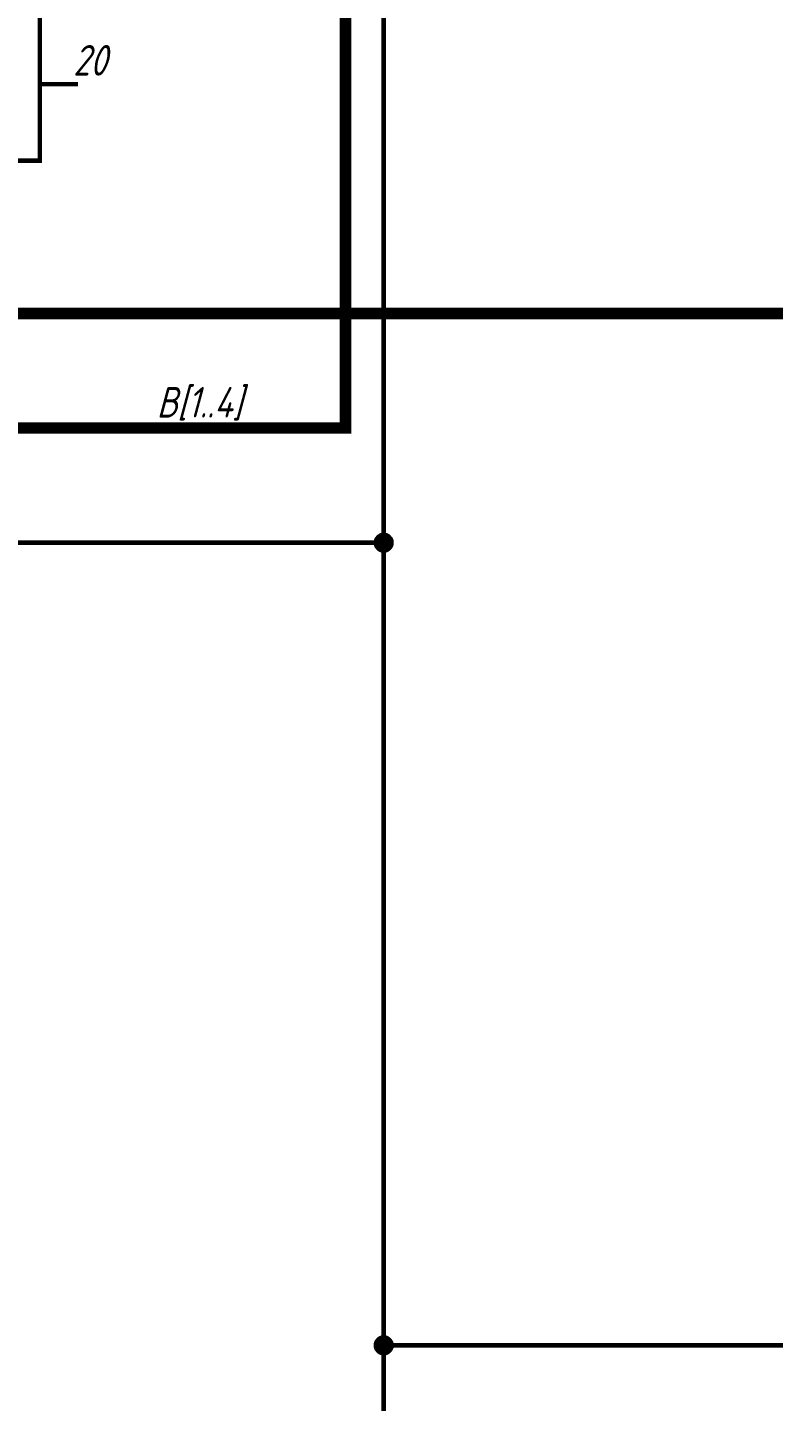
# Model space of a CAD drawing. Extents: x 196 to 1101, y 70 to 664.
# Drawn here: x 566.2 to 615, y 420 to 509.9 of the extents above; entities that cross this region are included whole.
import ezdxf

# ---------------------------------------------------------------- set-up
doc = ezdxf.new("R2010")
doc.units = 0
doc.header["$MEASUREMENT"] = 0
doc.layers.add('Sheet', color=255, linetype='CONTINUOUS')
doc.styles.add('GOST type A0', font='', dxfattribs={"oblique": 15, "height": 3.5})
doc.styles.get('GOST type A0').set_extended_font_data('GOST type A')

msp = doc.modelspace()

# ---------------------------------------------------------------- linework, layer by layer
at = {"layer": 'Sheet', "const_width": 0.3}
msp.add_lwpolyline([(527.015, 601.178), (567, 601.178), (567, 501.173), (527.015, 501.173), (527.015, 601.178)], close=True, dxfattribs=at)
at = {"layer": 'Sheet'}
for points, const_width in [([(704.454, 586.173), (696.954, 586.173), (696.954, 593.675), (636.985, 593.675), (589.5, 593.675), (589.5, 476.18), (502.03, 476.18)], 0.3), ([(587, 581.171), (587, 483.683), (517.031, 483.683), (517.031, 466.177), (517.031, 426.178)], 0.749), ([(611.985, 276.171), (611.985, 326.173), (616.985, 331.175), (616.985, 491.17), (509.53, 491.17), (509.53, 556.178)], 0.749), ([(567, 506.175), (569.5, 506.175)], 0.3), ([(588.988, 476.18), (588.988, 476.211), (588.988, 476.227), (588.988, 476.258), (589.003, 476.289), (589.003, 476.304), (589.019, 476.335), (589.019, 476.351), (589.034, 476.382), (589.034, 476.398), (589.05, 476.413), (589.065, 476.444), (589.081, 476.46), (589.096, 476.475), (589.112, 476.491), (589.127, 476.522), (589.143, 476.537), (589.158, 476.553), (589.174, 476.568), (589.189, 476.584), (589.221, 476.6), (589.236, 476.6), (589.252, 476.615), (589.283, 476.631), (589.298, 476.646), (589.329, 476.646), (589.345, 476.662), (589.376, 476.662), (589.391, 476.662), (589.422, 476.677), (589.453, 476.677), (589.469, 476.677), (589.5, 476.677)], 0.3), ([(588.988, 476.18), (588.988, 476.211), (588.988, 476.227), (588.988, 476.258), (589.003, 476.289), (589.003, 476.304), (589.019, 476.335), (589.019, 476.351), (589.034, 476.382), (589.034, 476.398), (589.05, 476.413), (589.065, 476.444), (589.081, 476.46), (589.096, 476.475), (589.112, 476.491), (589.127, 476.522), (589.143, 476.537), (589.158, 476.553), (589.174, 476.568), (589.189, 476.584), (589.221, 476.6), (589.236, 476.6), (589.252, 476.615), (589.283, 476.631), (589.298, 476.646), (589.329, 476.646), (589.345, 476.662), (589.376, 476.662), (589.391, 476.662), (589.422, 476.677), (589.453, 476.677), (589.469, 476.677), (589.5, 476.677)], 0.3), ([(588.988, 476.18), (588.988, 476.211), (588.988, 476.227), (588.988, 476.258), (589.003, 476.289), (589.003, 476.304), (589.019, 476.335), (589.019, 476.351), (589.034, 476.382), (589.034, 476.398), (589.05, 476.413), (589.065, 476.444), (589.081, 476.46), (589.096, 476.475), (589.112, 476.491), (589.127, 476.522), (589.143, 476.537), (589.158, 476.553), (589.174, 476.568), (589.189, 476.584), (589.221, 476.6), (589.236, 476.6), (589.252, 476.615), (589.283, 476.631), (589.298, 476.646), (589.329, 476.646), (589.345, 476.662), (589.376, 476.662), (589.391, 476.662), (589.422, 476.677), (589.453, 476.677), (589.469, 476.677), (589.5, 476.677)], 0.3), ([(588.988, 476.18), (588.988, 476.211), (588.988, 476.227), (588.988, 476.258), (589.003, 476.289), (589.003, 476.304), (589.019, 476.335), (589.019, 476.351), (589.034, 476.382), (589.034, 476.398), (589.05, 476.413), (589.065, 476.444), (589.081, 476.46), (589.096, 476.475), (589.112, 476.491), (589.127, 476.522), (589.143, 476.537), (589.158, 476.553), (589.174, 476.568), (589.189, 476.584), (589.221, 476.6), (589.236, 476.6), (589.252, 476.615), (589.283, 476.631), (589.298, 476.646), (589.329, 476.646), (589.345, 476.662), (589.376, 476.662), (589.391, 476.662), (589.422, 476.677), (589.453, 476.677), (589.469, 476.677), (589.5, 476.677)], 0.3), ([(588.988, 476.18), (588.988, 476.211), (588.988, 476.227), (588.988, 476.258), (589.003, 476.289), (589.003, 476.304), (589.019, 476.335), (589.019, 476.351), (589.034, 476.382), (589.034, 476.398), (589.05, 476.413), (589.065, 476.444), (589.081, 476.46), (589.096, 476.475), (589.112, 476.491), (589.127, 476.522), (589.143, 476.537), (589.158, 476.553), (589.174, 476.568), (589.189, 476.584), (589.221, 476.6), (589.236, 476.6), (589.252, 476.615), (589.283, 476.631), (589.298, 476.646), (589.329, 476.646), (589.345, 476.662), (589.376, 476.662), (589.391, 476.662), (589.422, 476.677), (589.453, 476.677), (589.469, 476.677), (589.5, 476.677)], 0.3), ([(588.988, 476.18), (588.988, 476.211), (588.988, 476.227), (588.988, 476.258), (589.003, 476.289), (589.003, 476.304), (589.019, 476.335), (589.019, 476.351), (589.034, 476.382), (589.034, 476.398), (589.05, 476.413), (589.065, 476.444), (589.081, 476.46), (589.096, 476.475), (589.112, 476.491), (589.127, 476.522), (589.143, 476.537), (589.158, 476.553), (589.174, 476.568), (589.189, 476.584), (589.221, 476.6), (589.236, 476.6), (589.252, 476.615), (589.283, 476.631), (589.298, 476.646), (589.329, 476.646), (589.345, 476.662), (589.376, 476.662), (589.391, 476.662), (589.422, 476.677), (589.453, 476.677), (589.469, 476.677), (589.5, 476.677)], 0.3), ([(588.988, 476.18), (588.988, 476.211), (588.988, 476.227), (588.988, 476.258), (589.003, 476.289), (589.003, 476.304), (589.019, 476.335), (589.019, 476.351), (589.034, 476.382), (589.034, 476.398), (589.05, 476.413), (589.065, 476.444), (589.081, 476.46), (589.096, 476.475), (589.112, 476.491), (589.127, 476.522), (589.143, 476.537), (589.158, 476.553), (589.174, 476.568), (589.189, 476.584), (589.221, 476.6), (589.236, 476.6), (589.252, 476.615), (589.283, 476.631), (589.298, 476.646), (589.329, 476.646), (589.345, 476.662), (589.376, 476.662), (589.391, 476.662), (589.422, 476.677), (589.453, 476.677), (589.469, 476.677), (589.5, 476.677)], 0.3), ([(588.988, 476.18), (588.988, 476.211), (588.988, 476.227), (588.988, 476.258), (589.003, 476.289), (589.003, 476.304), (589.019, 476.335), (589.019, 476.351), (589.034, 476.382), (589.034, 476.398), (589.05, 476.413), (589.065, 476.444), (589.081, 476.46), (589.096, 476.475), (589.112, 476.491), (589.127, 476.522), (589.143, 476.537), (589.158, 476.553), (589.174, 476.568), (589.189, 476.584), (589.221, 476.6), (589.236, 476.6), (589.252, 476.615), (589.283, 476.631), (589.298, 476.646), (589.329, 476.646), (589.345, 476.662), (589.376, 476.662), (589.391, 476.662), (589.422, 476.677), (589.453, 476.677), (589.469, 476.677), (589.5, 476.677)], 0.3), ([(589.5, 476.677), (589.5, 476.677)], 0.3), ([(589.5, 476.677), (589.531, 476.677), (589.547, 476.677), (589.578, 476.677), (589.609, 476.662), (589.624, 476.662), (589.655, 476.662), (589.671, 476.646), (589.702, 476.646), (589.717, 476.631), (589.748, 476.615), (589.764, 476.6), (589.78, 476.6), (589.811, 476.584), (589.826, 476.568), (589.842, 476.553), (589.857, 476.537), (589.873, 476.522), (589.888, 476.491), (589.904, 476.475), (589.919, 476.46), (589.935, 476.444), (589.95, 476.413), (589.966, 476.398), (589.966, 476.382), (589.981, 476.351), (589.981, 476.335), (589.997, 476.304), (589.997, 476.289), (590.012, 476.258), (590.012, 476.227), (590.012, 476.211), (590.012, 476.18)], 0.3), ([(589.5, 476.677), (589.5, 476.677)], 0.3), ([(589.5, 476.677), (589.531, 476.677), (589.547, 476.677), (589.578, 476.677), (589.609, 476.662), (589.624, 476.662), (589.655, 476.662), (589.671, 476.646), (589.702, 476.646), (589.717, 476.631), (589.748, 476.615), (589.764, 476.6), (589.78, 476.6), (589.811, 476.584), (589.826, 476.568), (589.842, 476.553), (589.857, 476.537), (589.873, 476.522), (589.888, 476.491), (589.904, 476.475), (589.919, 476.46), (589.935, 476.444), (589.95, 476.413), (589.966, 476.398), (589.966, 476.382), (589.981, 476.351), (589.981, 476.335), (589.997, 476.304), (589.997, 476.289), (590.012, 476.258), (590.012, 476.227), (590.012, 476.211), (590.012, 476.18)], 0.3), ([(589.5, 476.677), (589.5, 476.677)], 0.3), ([(589.5, 476.677), (589.531, 476.677), (589.547, 476.677), (589.578, 476.677), (589.609, 476.662), (589.624, 476.662), (589.655, 476.662), (589.671, 476.646), (589.702, 476.646), (589.717, 476.631), (589.748, 476.615), (589.764, 476.6), (589.78, 476.6), (589.811, 476.584), (589.826, 476.568), (589.842, 476.553), (589.857, 476.537), (589.873, 476.522), (589.888, 476.491), (589.904, 476.475), (589.919, 476.46), (589.935, 476.444), (589.95, 476.413), (589.966, 476.398), (589.966, 476.382), (589.981, 476.351), (589.981, 476.335), (589.997, 476.304), (589.997, 476.289), (590.012, 476.258), (590.012, 476.227), (590.012, 476.211), (590.012, 476.18)], 0.3), ([(589.5, 476.677), (589.5, 476.677)], 0.3), ([(589.5, 476.677), (589.531, 476.677), (589.547, 476.677), (589.578, 476.677), (589.609, 476.662), (589.624, 476.662), (589.655, 476.662), (589.671, 476.646), (589.702, 476.646), (589.717, 476.631), (589.748, 476.615), (589.764, 476.6), (589.78, 476.6), (589.811, 476.584), (589.826, 476.568), (589.842, 476.553), (589.857, 476.537), (589.873, 476.522), (589.888, 476.491), (589.904, 476.475), (589.919, 476.46), (589.935, 476.444), (589.95, 476.413), (589.966, 476.398), (589.966, 476.382), (589.981, 476.351), (589.981, 476.335), (589.997, 476.304), (589.997, 476.289), (590.012, 476.258), (590.012, 476.227), (590.012, 476.211), (590.012, 476.18)], 0.3), ([(589.5, 476.677), (589.5, 476.677)], 0.3), ([(589.5, 476.677), (589.531, 476.677), (589.547, 476.677), (589.578, 476.677), (589.609, 476.662), (589.624, 476.662), (589.655, 476.662), (589.671, 476.646), (589.702, 476.646), (589.717, 476.631), (589.748, 476.615), (589.764, 476.6), (589.78, 476.6), (589.811, 476.584), (589.826, 476.568), (589.842, 476.553), (589.857, 476.537), (589.873, 476.522), (589.888, 476.491), (589.904, 476.475), (589.919, 476.46), (589.935, 476.444), (589.95, 476.413), (589.966, 476.398), (589.966, 476.382), (589.981, 476.351), (589.981, 476.335), (589.997, 476.304), (589.997, 476.289), (590.012, 476.258), (590.012, 476.227), (590.012, 476.211), (590.012, 476.18)], 0.3), ([(589.5, 476.677), (589.5, 476.677)], 0.3), ([(589.5, 476.677), (589.531, 476.677), (589.547, 476.677), (589.578, 476.677), (589.609, 476.662), (589.624, 476.662), (589.655, 476.662), (589.671, 476.646), (589.702, 476.646), (589.717, 476.631), (589.748, 476.615), (589.764, 476.6), (589.78, 476.6), (589.811, 476.584), (589.826, 476.568), (589.842, 476.553), (589.857, 476.537), (589.873, 476.522), (589.888, 476.491), (589.904, 476.475), (589.919, 476.46), (589.935, 476.444), (589.95, 476.413), (589.966, 476.398), (589.966, 476.382), (589.981, 476.351), (589.981, 476.335), (589.997, 476.304), (589.997, 476.289), (590.012, 476.258), (590.012, 476.227), (590.012, 476.211), (590.012, 476.18)], 0.3), ([(589.5, 476.677), (589.5, 476.677)], 0.3), ([(589.5, 476.677), (589.531, 476.677), (589.547, 476.677), (589.578, 476.677), (589.609, 476.662), (589.624, 476.662), (589.655, 476.662), (589.671, 476.646), (589.702, 476.646), (589.717, 476.631), (589.748, 476.615), (589.764, 476.6), (589.78, 476.6), (589.811, 476.584), (589.826, 476.568), (589.842, 476.553), (589.857, 476.537), (589.873, 476.522), (589.888, 476.491), (589.904, 476.475), (589.919, 476.46), (589.935, 476.444), (589.95, 476.413), (589.966, 476.398), (589.966, 476.382), (589.981, 476.351), (589.981, 476.335), (589.997, 476.304), (589.997, 476.289), (590.012, 476.258), (590.012, 476.227), (590.012, 476.211), (590.012, 476.18)], 0.3), ([(589.5, 476.677), (589.5, 476.677)], 0.3), ([(589.5, 476.677), (589.531, 476.677), (589.547, 476.677), (589.578, 476.677), (589.609, 476.662), (589.624, 476.662), (589.655, 476.662), (589.671, 476.646), (589.702, 476.646), (589.717, 476.631), (589.748, 476.615), (589.764, 476.6), (589.78, 476.6), (589.811, 476.584), (589.826, 476.568), (589.842, 476.553), (589.857, 476.537), (589.873, 476.522), (589.888, 476.491), (589.904, 476.475), (589.919, 476.46), (589.935, 476.444), (589.95, 476.413), (589.966, 476.398), (589.966, 476.382), (589.981, 476.351), (589.981, 476.335), (589.997, 476.304), (589.997, 476.289), (590.012, 476.258), (590.012, 476.227), (590.012, 476.211), (590.012, 476.18)], 0.3), ([(589.5, 475.668), (589.469, 475.668), (589.453, 475.668), (589.422, 475.668), (589.391, 475.683), (589.376, 475.683), (589.345, 475.699), (589.329, 475.699), (589.298, 475.714), (589.283, 475.714), (589.252, 475.73), (589.236, 475.745), (589.221, 475.761), (589.189, 475.776), (589.174, 475.792), (589.158, 475.807), (589.143, 475.823), (589.127, 475.838), (589.112, 475.854), (589.096, 475.869), (589.081, 475.901), (589.065, 475.916), (589.05, 475.932), (589.034, 475.963), (589.034, 475.978), (589.019, 476.009), (589.019, 476.025), (589.003, 476.056), (589.003, 476.071), (588.988, 476.102), (588.988, 476.134), (588.988, 476.149), (588.988, 476.18)], 0.3), ([(588.988, 476.18), (588.988, 476.18)], 0.3), ([(589.5, 475.668), (589.469, 475.668), (589.453, 475.668), (589.422, 475.668), (589.391, 475.683), (589.376, 475.683), (589.345, 475.699), (589.329, 475.699), (589.298, 475.714), (589.283, 475.714), (589.252, 475.73), (589.236, 475.745), (589.221, 475.761), (589.189, 475.776), (589.174, 475.792), (589.158, 475.807), (589.143, 475.823), (589.127, 475.838), (589.112, 475.854), (589.096, 475.869), (589.081, 475.901), (589.065, 475.916), (589.05, 475.932), (589.034, 475.963), (589.034, 475.978), (589.019, 476.009), (589.019, 476.025), (589.003, 476.056), (589.003, 476.071), (588.988, 476.102), (588.988, 476.134), (588.988, 476.149), (588.988, 476.18)], 0.3), ([(588.988, 476.18), (588.988, 476.18)], 0.3), ([(589.5, 475.668), (589.469, 475.668), (589.453, 475.668), (589.422, 475.668), (589.391, 475.683), (589.376, 475.683), (589.345, 475.699), (589.329, 475.699), (589.298, 475.714), (589.283, 475.714), (589.252, 475.73), (589.236, 475.745), (589.221, 475.761), (589.189, 475.776), (589.174, 475.792), (589.158, 475.807), (589.143, 475.823), (589.127, 475.838), (589.112, 475.854), (589.096, 475.869), (589.081, 475.901), (589.065, 475.916), (589.05, 475.932), (589.034, 475.963), (589.034, 475.978), (589.019, 476.009), (589.019, 476.025), (589.003, 476.056), (589.003, 476.071), (588.988, 476.102), (588.988, 476.134), (588.988, 476.149), (588.988, 476.18)], 0.3), ([(588.988, 476.18), (588.988, 476.18)], 0.3), ([(589.5, 475.668), (589.469, 475.668), (589.453, 475.668), (589.422, 475.668), (589.391, 475.683), (589.376, 475.683), (589.345, 475.699), (589.329, 475.699), (589.298, 475.714), (589.283, 475.714), (589.252, 475.73), (589.236, 475.745), (589.221, 475.761), (589.189, 475.776), (589.174, 475.792), (589.158, 475.807), (589.143, 475.823), (589.127, 475.838), (589.112, 475.854), (589.096, 475.869), (589.081, 475.901), (589.065, 475.916), (589.05, 475.932), (589.034, 475.963), (589.034, 475.978), (589.019, 476.009), (589.019, 476.025), (589.003, 476.056), (589.003, 476.071), (588.988, 476.102), (588.988, 476.134), (588.988, 476.149), (588.988, 476.18)], 0.3), ([(588.988, 476.18), (588.988, 476.18)], 0.3), ([(589.5, 475.668), (589.469, 475.668), (589.453, 475.668), (589.422, 475.668), (589.391, 475.683), (589.376, 475.683), (589.345, 475.699), (589.329, 475.699), (589.298, 475.714), (589.283, 475.714), (589.252, 475.73), (589.236, 475.745), (589.221, 475.761), (589.189, 475.776), (589.174, 475.792), (589.158, 475.807), (589.143, 475.823), (589.127, 475.838), (589.112, 475.854), (589.096, 475.869), (589.081, 475.901), (589.065, 475.916), (589.05, 475.932), (589.034, 475.963), (589.034, 475.978), (589.019, 476.009), (589.019, 476.025), (589.003, 476.056), (589.003, 476.071), (588.988, 476.102), (588.988, 476.134), (588.988, 476.149), (588.988, 476.18)], 0.3), ([(588.988, 476.18), (588.988, 476.18)], 0.3), ([(589.5, 475.668), (589.469, 475.668), (589.453, 475.668), (589.422, 475.668), (589.391, 475.683), (589.376, 475.683), (589.345, 475.699), (589.329, 475.699), (589.298, 475.714), (589.283, 475.714), (589.252, 475.73), (589.236, 475.745), (589.221, 475.761), (589.189, 475.776), (589.174, 475.792), (589.158, 475.807), (589.143, 475.823), (589.127, 475.838), (589.112, 475.854), (589.096, 475.869), (589.081, 475.901), (589.065, 475.916), (589.05, 475.932), (589.034, 475.963), (589.034, 475.978), (589.019, 476.009), (589.019, 476.025), (589.003, 476.056), (589.003, 476.071), (588.988, 476.102), (588.988, 476.134), (588.988, 476.149), (588.988, 476.18)], 0.3), ([(588.988, 476.18), (588.988, 476.18)], 0.3), ([(589.5, 475.668), (589.469, 475.668), (589.453, 475.668), (589.422, 475.668), (589.391, 475.683), (589.376, 475.683), (589.345, 475.699), (589.329, 475.699), (589.298, 475.714), (589.283, 475.714), (589.252, 475.73), (589.236, 475.745), (589.221, 475.761), (589.189, 475.776), (589.174, 475.792), (589.158, 475.807), (589.143, 475.823), (589.127, 475.838), (589.112, 475.854), (589.096, 475.869), (589.081, 475.901), (589.065, 475.916), (589.05, 475.932), (589.034, 475.963), (589.034, 475.978), (589.019, 476.009), (589.019, 476.025), (589.003, 476.056), (589.003, 476.071), (588.988, 476.102), (588.988, 476.134), (588.988, 476.149), (588.988, 476.18)], 0.3), ([(588.988, 476.18), (588.988, 476.18)], 0.3), ([(589.5, 475.668), (589.469, 475.668), (589.453, 475.668), (589.422, 475.668), (589.391, 475.683), (589.376, 475.683), (589.345, 475.699), (589.329, 475.699), (589.298, 475.714), (589.283, 475.714), (589.252, 475.73), (589.236, 475.745), (589.221, 475.761), (589.189, 475.776), (589.174, 475.792), (589.158, 475.807), (589.143, 475.823), (589.127, 475.838), (589.112, 475.854), (589.096, 475.869), (589.081, 475.901), (589.065, 475.916), (589.05, 475.932), (589.034, 475.963), (589.034, 475.978), (589.019, 476.009), (589.019, 476.025), (589.003, 476.056), (589.003, 476.071), (588.988, 476.102), (588.988, 476.134), (588.988, 476.149), (588.988, 476.18)], 0.3), ([(588.988, 476.18), (588.988, 476.18)], 0.3), ([(589.5, 476.18), (589.5, 423.677)], 0.3), ([(590.012, 476.18), (590.012, 476.149), (590.012, 476.134), (590.012, 476.102), (589.997, 476.071), (589.997, 476.056), (589.981, 476.025), (589.981, 476.009), (589.966, 475.978), (589.966, 475.963), (589.95, 475.932), (589.935, 475.916), (589.919, 475.901), (589.904, 475.869), (589.888, 475.854), (589.873, 475.838), (589.857, 475.823), (589.842, 475.807), (589.826, 475.792), (589.811, 475.776), (589.78, 475.761), (589.764, 475.745), (589.748, 475.73), (589.717, 475.714), (589.702, 475.714), (589.671, 475.699), (589.655, 475.699), (589.624, 475.683), (589.609, 475.683), (589.578, 475.668), (589.547, 475.668), (589.531, 475.668), (589.5, 475.668)], 0.3), ([(590.012, 476.18), (590.012, 476.149), (590.012, 476.134), (590.012, 476.102), (589.997, 476.071), (589.997, 476.056), (589.981, 476.025), (589.981, 476.009), (589.966, 475.978), (589.966, 475.963), (589.95, 475.932), (589.935, 475.916), (589.919, 475.901), (589.904, 475.869), (589.888, 475.854), (589.873, 475.838), (589.857, 475.823), (589.842, 475.807), (589.826, 475.792), (589.811, 475.776), (589.78, 475.761), (589.764, 475.745), (589.748, 475.73), (589.717, 475.714), (589.702, 475.714), (589.671, 475.699), (589.655, 475.699), (589.624, 475.683), (589.609, 475.683), (589.578, 475.668), (589.547, 475.668), (589.531, 475.668), (589.5, 475.668)], 0.3), ([(590.012, 476.18), (590.012, 476.149), (590.012, 476.134), (590.012, 476.102), (589.997, 476.071), (589.997, 476.056), (589.981, 476.025), (589.981, 476.009), (589.966, 475.978), (589.966, 475.963), (589.95, 475.932), (589.935, 475.916), (589.919, 475.901), (589.904, 475.869), (589.888, 475.854), (589.873, 475.838), (589.857, 475.823), (589.842, 475.807), (589.826, 475.792), (589.811, 475.776), (589.78, 475.761), (589.764, 475.745), (589.748, 475.73), (589.717, 475.714), (589.702, 475.714), (589.671, 475.699), (589.655, 475.699), (589.624, 475.683), (589.609, 475.683), (589.578, 475.668), (589.547, 475.668), (589.531, 475.668), (589.5, 475.668)], 0.3), ([(590.012, 476.18), (590.012, 476.149), (590.012, 476.134), (590.012, 476.102), (589.997, 476.071), (589.997, 476.056), (589.981, 476.025), (589.981, 476.009), (589.966, 475.978), (589.966, 475.963), (589.95, 475.932), (589.935, 475.916), (589.919, 475.901), (589.904, 475.869), (589.888, 475.854), (589.873, 475.838), (589.857, 475.823), (589.842, 475.807), (589.826, 475.792), (589.811, 475.776), (589.78, 475.761), (589.764, 475.745), (589.748, 475.73), (589.717, 475.714), (589.702, 475.714), (589.671, 475.699), (589.655, 475.699), (589.624, 475.683), (589.609, 475.683), (589.578, 475.668), (589.547, 475.668), (589.531, 475.668), (589.5, 475.668)], 0.3), ([(590.012, 476.18), (590.012, 476.149), (590.012, 476.134), (590.012, 476.102), (589.997, 476.071), (589.997, 476.056), (589.981, 476.025), (589.981, 476.009), (589.966, 475.978), (589.966, 475.963), (589.95, 475.932), (589.935, 475.916), (589.919, 475.901), (589.904, 475.869), (589.888, 475.854), (589.873, 475.838), (589.857, 475.823), (589.842, 475.807), (589.826, 475.792), (589.811, 475.776), (589.78, 475.761), (589.764, 475.745), (589.748, 475.73), (589.717, 475.714), (589.702, 475.714), (589.671, 475.699), (589.655, 475.699), (589.624, 475.683), (589.609, 475.683), (589.578, 475.668), (589.547, 475.668), (589.531, 475.668), (589.5, 475.668)], 0.3), ([(590.012, 476.18), (590.012, 476.149), (590.012, 476.134), (590.012, 476.102), (589.997, 476.071), (589.997, 476.056), (589.981, 476.025), (589.981, 476.009), (589.966, 475.978), (589.966, 475.963), (589.95, 475.932), (589.935, 475.916), (589.919, 475.901), (589.904, 475.869), (589.888, 475.854), (589.873, 475.838), (589.857, 475.823), (589.842, 475.807), (589.826, 475.792), (589.811, 475.776), (589.78, 475.761), (589.764, 475.745), (589.748, 475.73), (589.717, 475.714), (589.702, 475.714), (589.671, 475.699), (589.655, 475.699), (589.624, 475.683), (589.609, 475.683), (589.578, 475.668), (589.547, 475.668), (589.531, 475.668), (589.5, 475.668)], 0.3), ([(590.012, 476.18), (590.012, 476.149), (590.012, 476.134), (590.012, 476.102), (589.997, 476.071), (589.997, 476.056), (589.981, 476.025), (589.981, 476.009), (589.966, 475.978), (589.966, 475.963), (589.95, 475.932), (589.935, 475.916), (589.919, 475.901), (589.904, 475.869), (589.888, 475.854), (589.873, 475.838), (589.857, 475.823), (589.842, 475.807), (589.826, 475.792), (589.811, 475.776), (589.78, 475.761), (589.764, 475.745), (589.748, 475.73), (589.717, 475.714), (589.702, 475.714), (589.671, 475.699), (589.655, 475.699), (589.624, 475.683), (589.609, 475.683), (589.578, 475.668), (589.547, 475.668), (589.531, 475.668), (589.5, 475.668)], 0.3), ([(590.012, 476.18), (590.012, 476.149), (590.012, 476.134), (590.012, 476.102), (589.997, 476.071), (589.997, 476.056), (589.981, 476.025), (589.981, 476.009), (589.966, 475.978), (589.966, 475.963), (589.95, 475.932), (589.935, 475.916), (589.919, 475.901), (589.904, 475.869), (589.888, 475.854), (589.873, 475.838), (589.857, 475.823), (589.842, 475.807), (589.826, 475.792), (589.811, 475.776), (589.78, 475.761), (589.764, 475.745), (589.748, 475.73), (589.717, 475.714), (589.702, 475.714), (589.671, 475.699), (589.655, 475.699), (589.624, 475.683), (589.609, 475.683), (589.578, 475.668), (589.547, 475.668), (589.531, 475.668), (589.5, 475.668)], 0.3), ([(590.012, 476.18), (590.012, 476.18), (590.012, 476.18), (590.012, 476.18), (590.012, 476.18), (590.012, 476.18), (590.012, 476.18), (590.012, 476.18), (590.012, 476.18), (590.012, 476.18), (590.012, 476.18), (590.012, 476.18), (590.012, 476.18), (590.012, 476.18), (590.012, 476.18), (590.012, 476.18), (590.012, 476.18), (590.012, 476.18), (590.012, 476.18), (590.012, 476.18), (590.012, 476.18), (590.012, 476.18), (590.012, 476.18), (590.012, 476.18), (590.012, 476.18), (590.012, 476.18), (590.012, 476.18), (590.012, 476.18), (590.012, 476.18), (590.012, 476.18), (590.012, 476.18), (590.012, 476.18), (590.012, 476.18)], 0.3), ([(590.012, 476.18), (590.012, 476.18)], 0.3), ([(590.012, 476.18), (590.012, 476.18), (590.012, 476.18), (590.012, 476.18), (590.012, 476.18), (590.012, 476.18), (590.012, 476.18), (590.012, 476.18), (590.012, 476.18), (590.012, 476.18), (590.012, 476.18), (590.012, 476.18), (590.012, 476.18), (590.012, 476.18), (590.012, 476.18), (590.012, 476.18), (590.012, 476.18), (590.012, 476.18), (590.012, 476.18), (590.012, 476.18), (590.012, 476.18), (590.012, 476.18), (590.012, 476.18), (590.012, 476.18), (590.012, 476.18), (590.012, 476.18), (590.012, 476.18), (590.012, 476.18), (590.012, 476.18), (590.012, 476.18), (590.012, 476.18), (590.012, 476.18), (590.012, 476.18)], 0.3), ([(590.012, 476.18), (590.012, 476.18)], 0.3), ([(590.012, 476.18), (590.012, 476.18), (590.012, 476.18), (590.012, 476.18), (590.012, 476.18), (590.012, 476.18), (590.012, 476.18), (590.012, 476.18), (590.012, 476.18), (590.012, 476.18), (590.012, 476.18), (590.012, 476.18), (590.012, 476.18), (590.012, 476.18), (590.012, 476.18), (590.012, 476.18), (590.012, 476.18), (590.012, 476.18), (590.012, 476.18), (590.012, 476.18), (590.012, 476.18), (590.012, 476.18), (590.012, 476.18), (590.012, 476.18), (590.012, 476.18), (590.012, 476.18), (590.012, 476.18), (590.012, 476.18), (590.012, 476.18), (590.012, 476.18), (590.012, 476.18), (590.012, 476.18), (590.012, 476.18)], 0.3), ([(590.012, 476.18), (590.012, 476.18)], 0.3), ([(590.012, 476.18), (590.012, 476.18), (590.012, 476.18), (590.012, 476.18), (590.012, 476.18), (590.012, 476.18), (590.012, 476.18), (590.012, 476.18), (590.012, 476.18), (590.012, 476.18), (590.012, 476.18), (590.012, 476.18), (590.012, 476.18), (590.012, 476.18), (590.012, 476.18), (590.012, 476.18), (590.012, 476.18), (590.012, 476.18), (590.012, 476.18), (590.012, 476.18), (590.012, 476.18), (590.012, 476.18), (590.012, 476.18), (590.012, 476.18), (590.012, 476.18), (590.012, 476.18), (590.012, 476.18), (590.012, 476.18), (590.012, 476.18), (590.012, 476.18), (590.012, 476.18), (590.012, 476.18), (590.012, 476.18)], 0.3), ([(590.012, 476.18), (590.012, 476.18)], 0.3), ([(590.012, 476.18), (590.012, 476.18), (590.012, 476.18), (590.012, 476.18), (590.012, 476.18), (590.012, 476.18), (590.012, 476.18), (590.012, 476.18), (590.012, 476.18), (590.012, 476.18), (590.012, 476.18), (590.012, 476.18), (590.012, 476.18), (590.012, 476.18), (590.012, 476.18), (590.012, 476.18), (590.012, 476.18), (590.012, 476.18), (590.012, 476.18), (590.012, 476.18), (590.012, 476.18), (590.012, 476.18), (590.012, 476.18), (590.012, 476.18), (590.012, 476.18), (590.012, 476.18), (590.012, 476.18), (590.012, 476.18), (590.012, 476.18), (590.012, 476.18), (590.012, 476.18), (590.012, 476.18), (590.012, 476.18)], 0.3), ([(590.012, 476.18), (590.012, 476.18)], 0.3), ([(590.012, 476.18), (590.012, 476.18), (590.012, 476.18), (590.012, 476.18), (590.012, 476.18), (590.012, 476.18), (590.012, 476.18), (590.012, 476.18), (590.012, 476.18), (590.012, 476.18), (590.012, 476.18), (590.012, 476.18), (590.012, 476.18), (590.012, 476.18), (590.012, 476.18), (590.012, 476.18), (590.012, 476.18), (590.012, 476.18), (590.012, 476.18), (590.012, 476.18), (590.012, 476.18), (590.012, 476.18), (590.012, 476.18), (590.012, 476.18), (590.012, 476.18), (590.012, 476.18), (590.012, 476.18), (590.012, 476.18), (590.012, 476.18), (590.012, 476.18), (590.012, 476.18), (590.012, 476.18), (590.012, 476.18)], 0.3), ([(590.012, 476.18), (590.012, 476.18)], 0.3), ([(590.012, 476.18), (590.012, 476.18), (590.012, 476.18), (590.012, 476.18), (590.012, 476.18), (590.012, 476.18), (590.012, 476.18), (590.012, 476.18), (590.012, 476.18), (590.012, 476.18), (590.012, 476.18), (590.012, 476.18), (590.012, 476.18), (590.012, 476.18), (590.012, 476.18), (590.012, 476.18), (590.012, 476.18), (590.012, 476.18), (590.012, 476.18), (590.012, 476.18), (590.012, 476.18), (590.012, 476.18), (590.012, 476.18), (590.012, 476.18), (590.012, 476.18), (590.012, 476.18), (590.012, 476.18), (590.012, 476.18), (590.012, 476.18), (590.012, 476.18), (590.012, 476.18), (590.012, 476.18), (590.012, 476.18)], 0.3), ([(590.012, 476.18), (590.012, 476.18)], 0.3), ([(590.012, 476.18), (590.012, 476.18), (590.012, 476.18), (590.012, 476.18), (590.012, 476.18), (590.012, 476.18), (590.012, 476.18), (590.012, 476.18), (590.012, 476.18), (590.012, 476.18), (590.012, 476.18), (590.012, 476.18), (590.012, 476.18), (590.012, 476.18), (590.012, 476.18), (590.012, 476.18), (590.012, 476.18), (590.012, 476.18), (590.012, 476.18), (590.012, 476.18), (590.012, 476.18), (590.012, 476.18), (590.012, 476.18), (590.012, 476.18), (590.012, 476.18), (590.012, 476.18), (590.012, 476.18), (590.012, 476.18), (590.012, 476.18), (590.012, 476.18), (590.012, 476.18), (590.012, 476.18), (590.012, 476.18)], 0.3), ([(590.012, 476.18), (590.012, 476.18)], 0.3), ([(656.969, 436.181), (658.973, 436.181), (658.973, 423.677), (589.5, 423.677), (589.5, 253.679), (650.976, 253.679), (650.976, 266.183), (646.985, 266.183), (645.976, 266.183)], 0.3), ([(588.988, 423.677), (588.988, 423.708), (588.988, 423.724), (588.988, 423.755), (589.003, 423.786), (589.003, 423.801), (589.019, 423.832), (589.019, 423.848), (589.034, 423.879), (589.034, 423.894), (589.05, 423.926), (589.065, 423.941), (589.081, 423.957), (589.096, 423.988), (589.112, 424.003), (589.127, 424.019), (589.143, 424.034), (589.158, 424.05), (589.174, 424.065), (589.189, 424.081), (589.221, 424.096), (589.236, 424.112), (589.252, 424.127), (589.283, 424.143), (589.298, 424.143), (589.329, 424.159), (589.345, 424.159), (589.376, 424.174), (589.391, 424.174), (589.422, 424.19), (589.453, 424.19), (589.469, 424.19), (589.5, 424.19)], 0.3), ([(588.988, 423.677), (588.988, 423.708), (588.988, 423.724), (588.988, 423.755), (589.003, 423.786), (589.003, 423.801), (589.019, 423.832), (589.019, 423.848), (589.034, 423.879), (589.034, 423.894), (589.05, 423.926), (589.065, 423.941), (589.081, 423.957), (589.096, 423.988), (589.112, 424.003), (589.127, 424.019), (589.143, 424.034), (589.158, 424.05), (589.174, 424.065), (589.189, 424.081), (589.221, 424.096), (589.236, 424.112), (589.252, 424.127), (589.283, 424.143), (589.298, 424.143), (589.329, 424.159), (589.345, 424.159), (589.376, 424.174), (589.391, 424.174), (589.422, 424.19), (589.453, 424.19), (589.469, 424.19), (589.5, 424.19)], 0.3), ([(588.988, 423.677), (588.988, 423.708), (588.988, 423.724), (588.988, 423.755), (589.003, 423.786), (589.003, 423.801), (589.019, 423.832), (589.019, 423.848), (589.034, 423.879), (589.034, 423.894), (589.05, 423.926), (589.065, 423.941), (589.081, 423.957), (589.096, 423.988), (589.112, 424.003), (589.127, 424.019), (589.143, 424.034), (589.158, 424.05), (589.174, 424.065), (589.189, 424.081), (589.221, 424.096), (589.236, 424.112), (589.252, 424.127), (589.283, 424.143), (589.298, 424.143), (589.329, 424.159), (589.345, 424.159), (589.376, 424.174), (589.391, 424.174), (589.422, 424.19), (589.453, 424.19), (589.469, 424.19), (589.5, 424.19)], 0.3), ([(588.988, 423.677), (588.988, 423.708), (588.988, 423.724), (588.988, 423.755), (589.003, 423.786), (589.003, 423.801), (589.019, 423.832), (589.019, 423.848), (589.034, 423.879), (589.034, 423.894), (589.05, 423.926), (589.065, 423.941), (589.081, 423.957), (589.096, 423.988), (589.112, 424.003), (589.127, 424.019), (589.143, 424.034), (589.158, 424.05), (589.174, 424.065), (589.189, 424.081), (589.221, 424.096), (589.236, 424.112), (589.252, 424.127), (589.283, 424.143), (589.298, 424.143), (589.329, 424.159), (589.345, 424.159), (589.376, 424.174), (589.391, 424.174), (589.422, 424.19), (589.453, 424.19), (589.469, 424.19), (589.5, 424.19)], 0.3), ([(588.988, 423.677), (588.988, 423.708), (588.988, 423.724), (588.988, 423.755), (589.003, 423.786), (589.003, 423.801), (589.019, 423.832), (589.019, 423.848), (589.034, 423.879), (589.034, 423.894), (589.05, 423.926), (589.065, 423.941), (589.081, 423.957), (589.096, 423.988), (589.112, 424.003), (589.127, 424.019), (589.143, 424.034), (589.158, 424.05), (589.174, 424.065), (589.189, 424.081), (589.221, 424.096), (589.236, 424.112), (589.252, 424.127), (589.283, 424.143), (589.298, 424.143), (589.329, 424.159), (589.345, 424.159), (589.376, 424.174), (589.391, 424.174), (589.422, 424.19), (589.453, 424.19), (589.469, 424.19), (589.5, 424.19)], 0.3), ([(588.988, 423.677), (588.988, 423.708), (588.988, 423.724), (588.988, 423.755), (589.003, 423.786), (589.003, 423.801), (589.019, 423.832), (589.019, 423.848), (589.034, 423.879), (589.034, 423.894), (589.05, 423.926), (589.065, 423.941), (589.081, 423.957), (589.096, 423.988), (589.112, 424.003), (589.127, 424.019), (589.143, 424.034), (589.158, 424.05), (589.174, 424.065), (589.189, 424.081), (589.221, 424.096), (589.236, 424.112), (589.252, 424.127), (589.283, 424.143), (589.298, 424.143), (589.329, 424.159), (589.345, 424.159), (589.376, 424.174), (589.391, 424.174), (589.422, 424.19), (589.453, 424.19), (589.469, 424.19), (589.5, 424.19)], 0.3), ([(588.988, 423.677), (588.988, 423.708), (588.988, 423.724), (588.988, 423.755), (589.003, 423.786), (589.003, 423.801), (589.019, 423.832), (589.019, 423.848), (589.034, 423.879), (589.034, 423.894), (589.05, 423.926), (589.065, 423.941), (589.081, 423.957), (589.096, 423.988), (589.112, 424.003), (589.127, 424.019), (589.143, 424.034), (589.158, 424.05), (589.174, 424.065), (589.189, 424.081), (589.221, 424.096), (589.236, 424.112), (589.252, 424.127), (589.283, 424.143), (589.298, 424.143), (589.329, 424.159), (589.345, 424.159), (589.376, 424.174), (589.391, 424.174), (589.422, 424.19), (589.453, 424.19), (589.469, 424.19), (589.5, 424.19)], 0.3), ([(588.988, 423.677), (588.988, 423.708), (588.988, 423.724), (588.988, 423.755), (589.003, 423.786), (589.003, 423.801), (589.019, 423.832), (589.019, 423.848), (589.034, 423.879), (589.034, 423.894), (589.05, 423.926), (589.065, 423.941), (589.081, 423.957), (589.096, 423.988), (589.112, 424.003), (589.127, 424.019), (589.143, 424.034), (589.158, 424.05), (589.174, 424.065), (589.189, 424.081), (589.221, 424.096), (589.236, 424.112), (589.252, 424.127), (589.283, 424.143), (589.298, 424.143), (589.329, 424.159), (589.345, 424.159), (589.376, 424.174), (589.391, 424.174), (589.422, 424.19), (589.453, 424.19), (589.469, 424.19), (589.5, 424.19)], 0.3), ([(589.5, 424.19), (589.5, 424.19)], 0.3), ([(589.5, 424.19), (589.531, 424.19), (589.547, 424.19), (589.578, 424.19), (589.609, 424.174), (589.624, 424.174), (589.655, 424.159), (589.671, 424.159), (589.702, 424.143), (589.717, 424.143), (589.748, 424.127), (589.764, 424.112), (589.78, 424.096), (589.811, 424.081), (589.826, 424.065), (589.842, 424.05), (589.857, 424.034), (589.873, 424.019), (589.888, 424.003), (589.904, 423.988), (589.919, 423.957), (589.935, 423.941), (589.95, 423.926), (589.966, 423.894), (589.966, 423.879), (589.981, 423.848), (589.981, 423.832), (589.997, 423.801), (589.997, 423.786), (590.012, 423.755), (590.012, 423.724), (590.012, 423.708), (590.012, 423.677)], 0.3), ([(589.5, 424.19), (589.5, 424.19)], 0.3), ([(589.5, 424.19), (589.531, 424.19), (589.547, 424.19), (589.578, 424.19), (589.609, 424.174), (589.624, 424.174), (589.655, 424.159), (589.671, 424.159), (589.702, 424.143), (589.717, 424.143), (589.748, 424.127), (589.764, 424.112), (589.78, 424.096), (589.811, 424.081), (589.826, 424.065), (589.842, 424.05), (589.857, 424.034), (589.873, 424.019), (589.888, 424.003), (589.904, 423.988), (589.919, 423.957), (589.935, 423.941), (589.95, 423.926), (589.966, 423.894), (589.966, 423.879), (589.981, 423.848), (589.981, 423.832), (589.997, 423.801), (589.997, 423.786), (590.012, 423.755), (590.012, 423.724), (590.012, 423.708), (590.012, 423.677)], 0.3), ([(589.5, 424.19), (589.5, 424.19)], 0.3), ([(589.5, 424.19), (589.531, 424.19), (589.547, 424.19), (589.578, 424.19), (589.609, 424.174), (589.624, 424.174), (589.655, 424.159), (589.671, 424.159), (589.702, 424.143), (589.717, 424.143), (589.748, 424.127), (589.764, 424.112), (589.78, 424.096), (589.811, 424.081), (589.826, 424.065), (589.842, 424.05), (589.857, 424.034), (589.873, 424.019), (589.888, 424.003), (589.904, 423.988), (589.919, 423.957), (589.935, 423.941), (589.95, 423.926), (589.966, 423.894), (589.966, 423.879), (589.981, 423.848), (589.981, 423.832), (589.997, 423.801), (589.997, 423.786), (590.012, 423.755), (590.012, 423.724), (590.012, 423.708), (590.012, 423.677)], 0.3), ([(589.5, 424.19), (589.5, 424.19)], 0.3), ([(589.5, 424.19), (589.531, 424.19), (589.547, 424.19), (589.578, 424.19), (589.609, 424.174), (589.624, 424.174), (589.655, 424.159), (589.671, 424.159), (589.702, 424.143), (589.717, 424.143), (589.748, 424.127), (589.764, 424.112), (589.78, 424.096), (589.811, 424.081), (589.826, 424.065), (589.842, 424.05), (589.857, 424.034), (589.873, 424.019), (589.888, 424.003), (589.904, 423.988), (589.919, 423.957), (589.935, 423.941), (589.95, 423.926), (589.966, 423.894), (589.966, 423.879), (589.981, 423.848), (589.981, 423.832), (589.997, 423.801), (589.997, 423.786), (590.012, 423.755), (590.012, 423.724), (590.012, 423.708), (590.012, 423.677)], 0.3), ([(589.5, 424.19), (589.5, 424.19)], 0.3), ([(589.5, 424.19), (589.531, 424.19), (589.547, 424.19), (589.578, 424.19), (589.609, 424.174), (589.624, 424.174), (589.655, 424.159), (589.671, 424.159), (589.702, 424.143), (589.717, 424.143), (589.748, 424.127), (589.764, 424.112), (589.78, 424.096), (589.811, 424.081), (589.826, 424.065), (589.842, 424.05), (589.857, 424.034), (589.873, 424.019), (589.888, 424.003), (589.904, 423.988), (589.919, 423.957), (589.935, 423.941), (589.95, 423.926), (589.966, 423.894), (589.966, 423.879), (589.981, 423.848), (589.981, 423.832), (589.997, 423.801), (589.997, 423.786), (590.012, 423.755), (590.012, 423.724), (590.012, 423.708), (590.012, 423.677)], 0.3), ([(589.5, 424.19), (589.5, 424.19)], 0.3), ([(589.5, 424.19), (589.531, 424.19), (589.547, 424.19), (589.578, 424.19), (589.609, 424.174), (589.624, 424.174), (589.655, 424.159), (589.671, 424.159), (589.702, 424.143), (589.717, 424.143), (589.748, 424.127), (589.764, 424.112), (589.78, 424.096), (589.811, 424.081), (589.826, 424.065), (589.842, 424.05), (589.857, 424.034), (589.873, 424.019), (589.888, 424.003), (589.904, 423.988), (589.919, 423.957), (589.935, 423.941), (589.95, 423.926), (589.966, 423.894), (589.966, 423.879), (589.981, 423.848), (589.981, 423.832), (589.997, 423.801), (589.997, 423.786), (590.012, 423.755), (590.012, 423.724), (590.012, 423.708), (590.012, 423.677)], 0.3), ([(589.5, 424.19), (589.5, 424.19)], 0.3), ([(589.5, 424.19), (589.531, 424.19), (589.547, 424.19), (589.578, 424.19), (589.609, 424.174), (589.624, 424.174), (589.655, 424.159), (589.671, 424.159), (589.702, 424.143), (589.717, 424.143), (589.748, 424.127), (589.764, 424.112), (589.78, 424.096), (589.811, 424.081), (589.826, 424.065), (589.842, 424.05), (589.857, 424.034), (589.873, 424.019), (589.888, 424.003), (589.904, 423.988), (589.919, 423.957), (589.935, 423.941), (589.95, 423.926), (589.966, 423.894), (589.966, 423.879), (589.981, 423.848), (589.981, 423.832), (589.997, 423.801), (589.997, 423.786), (590.012, 423.755), (590.012, 423.724), (590.012, 423.708), (590.012, 423.677)], 0.3), ([(589.5, 424.19), (589.5, 424.19)], 0.3), ([(589.5, 424.19), (589.531, 424.19), (589.547, 424.19), (589.578, 424.19), (589.609, 424.174), (589.624, 424.174), (589.655, 424.159), (589.671, 424.159), (589.702, 424.143), (589.717, 424.143), (589.748, 424.127), (589.764, 424.112), (589.78, 424.096), (589.811, 424.081), (589.826, 424.065), (589.842, 424.05), (589.857, 424.034), (589.873, 424.019), (589.888, 424.003), (589.904, 423.988), (589.919, 423.957), (589.935, 423.941), (589.95, 423.926), (589.966, 423.894), (589.966, 423.879), (589.981, 423.848), (589.981, 423.832), (589.997, 423.801), (589.997, 423.786), (590.012, 423.755), (590.012, 423.724), (590.012, 423.708), (590.012, 423.677)], 0.3), ([(589.5, 423.164), (589.469, 423.164), (589.453, 423.164), (589.422, 423.164), (589.391, 423.18), (589.376, 423.18), (589.345, 423.195), (589.329, 423.195), (589.298, 423.211), (589.283, 423.211), (589.252, 423.227), (589.236, 423.242), (589.221, 423.258), (589.189, 423.273), (589.174, 423.289), (589.158, 423.304), (589.143, 423.32), (589.127, 423.335), (589.112, 423.351), (589.096, 423.366), (589.081, 423.397), (589.065, 423.413), (589.05, 423.428), (589.034, 423.46), (589.034, 423.475), (589.019, 423.506), (589.019, 423.522), (589.003, 423.553), (589.003, 423.568), (588.988, 423.599), (588.988, 423.63), (588.988, 423.646), (588.988, 423.677)], 0.3), ([(588.988, 423.677), (588.988, 423.677)], 0.3), ([(589.5, 423.164), (589.469, 423.164), (589.453, 423.164), (589.422, 423.164), (589.391, 423.18), (589.376, 423.18), (589.345, 423.195), (589.329, 423.195), (589.298, 423.211), (589.283, 423.211), (589.252, 423.227), (589.236, 423.242), (589.221, 423.258), (589.189, 423.273), (589.174, 423.289), (589.158, 423.304), (589.143, 423.32), (589.127, 423.335), (589.112, 423.351), (589.096, 423.366), (589.081, 423.397), (589.065, 423.413), (589.05, 423.428), (589.034, 423.46), (589.034, 423.475), (589.019, 423.506), (589.019, 423.522), (589.003, 423.553), (589.003, 423.568), (588.988, 423.599), (588.988, 423.63), (588.988, 423.646), (588.988, 423.677)], 0.3), ([(588.988, 423.677), (588.988, 423.677)], 0.3), ([(589.5, 423.164), (589.469, 423.164), (589.453, 423.164), (589.422, 423.164), (589.391, 423.18), (589.376, 423.18), (589.345, 423.195), (589.329, 423.195), (589.298, 423.211), (589.283, 423.211), (589.252, 423.227), (589.236, 423.242), (589.221, 423.258), (589.189, 423.273), (589.174, 423.289), (589.158, 423.304), (589.143, 423.32), (589.127, 423.335), (589.112, 423.351), (589.096, 423.366), (589.081, 423.397), (589.065, 423.413), (589.05, 423.428), (589.034, 423.46), (589.034, 423.475), (589.019, 423.506), (589.019, 423.522), (589.003, 423.553), (589.003, 423.568), (588.988, 423.599), (588.988, 423.63), (588.988, 423.646), (588.988, 423.677)], 0.3), ([(588.988, 423.677), (588.988, 423.677)], 0.3), ([(589.5, 423.164), (589.469, 423.164), (589.453, 423.164), (589.422, 423.164), (589.391, 423.18), (589.376, 423.18), (589.345, 423.195), (589.329, 423.195), (589.298, 423.211), (589.283, 423.211), (589.252, 423.227), (589.236, 423.242), (589.221, 423.258), (589.189, 423.273), (589.174, 423.289), (589.158, 423.304), (589.143, 423.32), (589.127, 423.335), (589.112, 423.351), (589.096, 423.366), (589.081, 423.397), (589.065, 423.413), (589.05, 423.428), (589.034, 423.46), (589.034, 423.475), (589.019, 423.506), (589.019, 423.522), (589.003, 423.553), (589.003, 423.568), (588.988, 423.599), (588.988, 423.63), (588.988, 423.646), (588.988, 423.677)], 0.3), ([(588.988, 423.677), (588.988, 423.677)], 0.3), ([(589.5, 423.164), (589.469, 423.164), (589.453, 423.164), (589.422, 423.164), (589.391, 423.18), (589.376, 423.18), (589.345, 423.195), (589.329, 423.195), (589.298, 423.211), (589.283, 423.211), (589.252, 423.227), (589.236, 423.242), (589.221, 423.258), (589.189, 423.273), (589.174, 423.289), (589.158, 423.304), (589.143, 423.32), (589.127, 423.335), (589.112, 423.351), (589.096, 423.366), (589.081, 423.397), (589.065, 423.413), (589.05, 423.428), (589.034, 423.46), (589.034, 423.475), (589.019, 423.506), (589.019, 423.522), (589.003, 423.553), (589.003, 423.568), (588.988, 423.599), (588.988, 423.63), (588.988, 423.646), (588.988, 423.677)], 0.3), ([(588.988, 423.677), (588.988, 423.677)], 0.3), ([(589.5, 423.164), (589.469, 423.164), (589.453, 423.164), (589.422, 423.164), (589.391, 423.18), (589.376, 423.18), (589.345, 423.195), (589.329, 423.195), (589.298, 423.211), (589.283, 423.211), (589.252, 423.227), (589.236, 423.242), (589.221, 423.258), (589.189, 423.273), (589.174, 423.289), (589.158, 423.304), (589.143, 423.32), (589.127, 423.335), (589.112, 423.351), (589.096, 423.366), (589.081, 423.397), (589.065, 423.413), (589.05, 423.428), (589.034, 423.46), (589.034, 423.475), (589.019, 423.506), (589.019, 423.522), (589.003, 423.553), (589.003, 423.568), (588.988, 423.599), (588.988, 423.63), (588.988, 423.646), (588.988, 423.677)], 0.3), ([(588.988, 423.677), (588.988, 423.677)], 0.3), ([(589.5, 423.164), (589.469, 423.164), (589.453, 423.164), (589.422, 423.164), (589.391, 423.18), (589.376, 423.18), (589.345, 423.195), (589.329, 423.195), (589.298, 423.211), (589.283, 423.211), (589.252, 423.227), (589.236, 423.242), (589.221, 423.258), (589.189, 423.273), (589.174, 423.289), (589.158, 423.304), (589.143, 423.32), (589.127, 423.335), (589.112, 423.351), (589.096, 423.366), (589.081, 423.397), (589.065, 423.413), (589.05, 423.428), (589.034, 423.46), (589.034, 423.475), (589.019, 423.506), (589.019, 423.522), (589.003, 423.553), (589.003, 423.568), (588.988, 423.599), (588.988, 423.63), (588.988, 423.646), (588.988, 423.677)], 0.3), ([(588.988, 423.677), (588.988, 423.677)], 0.3), ([(589.5, 423.164), (589.469, 423.164), (589.453, 423.164), (589.422, 423.164), (589.391, 423.18), (589.376, 423.18), (589.345, 423.195), (589.329, 423.195), (589.298, 423.211), (589.283, 423.211), (589.252, 423.227), (589.236, 423.242), (589.221, 423.258), (589.189, 423.273), (589.174, 423.289), (589.158, 423.304), (589.143, 423.32), (589.127, 423.335), (589.112, 423.351), (589.096, 423.366), (589.081, 423.397), (589.065, 423.413), (589.05, 423.428), (589.034, 423.46), (589.034, 423.475), (589.019, 423.506), (589.019, 423.522), (589.003, 423.553), (589.003, 423.568), (588.988, 423.599), (588.988, 423.63), (588.988, 423.646), (588.988, 423.677)], 0.3), ([(588.988, 423.677), (588.988, 423.677)], 0.3), ([(590.012, 423.677), (590.012, 423.646), (590.012, 423.63), (590.012, 423.599), (589.997, 423.568), (589.997, 423.553), (589.981, 423.522), (589.981, 423.506), (589.966, 423.475), (589.966, 423.46), (589.95, 423.428), (589.935, 423.413), (589.919, 423.397), (589.904, 423.366), (589.888, 423.351), (589.873, 423.335), (589.857, 423.32), (589.842, 423.304), (589.826, 423.289), (589.811, 423.273), (589.78, 423.258), (589.764, 423.242), (589.748, 423.227), (589.717, 423.211), (589.702, 423.211), (589.671, 423.195), (589.655, 423.195), (589.624, 423.18), (589.609, 423.18), (589.578, 423.164), (589.547, 423.164), (589.531, 423.164), (589.5, 423.164)], 0.3), ([(590.012, 423.677), (590.012, 423.646), (590.012, 423.63), (590.012, 423.599), (589.997, 423.568), (589.997, 423.553), (589.981, 423.522), (589.981, 423.506), (589.966, 423.475), (589.966, 423.46), (589.95, 423.428), (589.935, 423.413), (589.919, 423.397), (589.904, 423.366), (589.888, 423.351), (589.873, 423.335), (589.857, 423.32), (589.842, 423.304), (589.826, 423.289), (589.811, 423.273), (589.78, 423.258), (589.764, 423.242), (589.748, 423.227), (589.717, 423.211), (589.702, 423.211), (589.671, 423.195), (589.655, 423.195), (589.624, 423.18), (589.609, 423.18), (589.578, 423.164), (589.547, 423.164), (589.531, 423.164), (589.5, 423.164)], 0.3), ([(590.012, 423.677), (590.012, 423.646), (590.012, 423.63), (590.012, 423.599), (589.997, 423.568), (589.997, 423.553), (589.981, 423.522), (589.981, 423.506), (589.966, 423.475), (589.966, 423.46), (589.95, 423.428), (589.935, 423.413), (589.919, 423.397), (589.904, 423.366), (589.888, 423.351), (589.873, 423.335), (589.857, 423.32), (589.842, 423.304), (589.826, 423.289), (589.811, 423.273), (589.78, 423.258), (589.764, 423.242), (589.748, 423.227), (589.717, 423.211), (589.702, 423.211), (589.671, 423.195), (589.655, 423.195), (589.624, 423.18), (589.609, 423.18), (589.578, 423.164), (589.547, 423.164), (589.531, 423.164), (589.5, 423.164)], 0.3), ([(590.012, 423.677), (590.012, 423.646), (590.012, 423.63), (590.012, 423.599), (589.997, 423.568), (589.997, 423.553), (589.981, 423.522), (589.981, 423.506), (589.966, 423.475), (589.966, 423.46), (589.95, 423.428), (589.935, 423.413), (589.919, 423.397), (589.904, 423.366), (589.888, 423.351), (589.873, 423.335), (589.857, 423.32), (589.842, 423.304), (589.826, 423.289), (589.811, 423.273), (589.78, 423.258), (589.764, 423.242), (589.748, 423.227), (589.717, 423.211), (589.702, 423.211), (589.671, 423.195), (589.655, 423.195), (589.624, 423.18), (589.609, 423.18), (589.578, 423.164), (589.547, 423.164), (589.531, 423.164), (589.5, 423.164)], 0.3), ([(590.012, 423.677), (590.012, 423.646), (590.012, 423.63), (590.012, 423.599), (589.997, 423.568), (589.997, 423.553), (589.981, 423.522), (589.981, 423.506), (589.966, 423.475), (589.966, 423.46), (589.95, 423.428), (589.935, 423.413), (589.919, 423.397), (589.904, 423.366), (589.888, 423.351), (589.873, 423.335), (589.857, 423.32), (589.842, 423.304), (589.826, 423.289), (589.811, 423.273), (589.78, 423.258), (589.764, 423.242), (589.748, 423.227), (589.717, 423.211), (589.702, 423.211), (589.671, 423.195), (589.655, 423.195), (589.624, 423.18), (589.609, 423.18), (589.578, 423.164), (589.547, 423.164), (589.531, 423.164), (589.5, 423.164)], 0.3), ([(590.012, 423.677), (590.012, 423.646), (590.012, 423.63), (590.012, 423.599), (589.997, 423.568), (589.997, 423.553), (589.981, 423.522), (589.981, 423.506), (589.966, 423.475), (589.966, 423.46), (589.95, 423.428), (589.935, 423.413), (589.919, 423.397), (589.904, 423.366), (589.888, 423.351), (589.873, 423.335), (589.857, 423.32), (589.842, 423.304), (589.826, 423.289), (589.811, 423.273), (589.78, 423.258), (589.764, 423.242), (589.748, 423.227), (589.717, 423.211), (589.702, 423.211), (589.671, 423.195), (589.655, 423.195), (589.624, 423.18), (589.609, 423.18), (589.578, 423.164), (589.547, 423.164), (589.531, 423.164), (589.5, 423.164)], 0.3), ([(590.012, 423.677), (590.012, 423.646), (590.012, 423.63), (590.012, 423.599), (589.997, 423.568), (589.997, 423.553), (589.981, 423.522), (589.981, 423.506), (589.966, 423.475), (589.966, 423.46), (589.95, 423.428), (589.935, 423.413), (589.919, 423.397), (589.904, 423.366), (589.888, 423.351), (589.873, 423.335), (589.857, 423.32), (589.842, 423.304), (589.826, 423.289), (589.811, 423.273), (589.78, 423.258), (589.764, 423.242), (589.748, 423.227), (589.717, 423.211), (589.702, 423.211), (589.671, 423.195), (589.655, 423.195), (589.624, 423.18), (589.609, 423.18), (589.578, 423.164), (589.547, 423.164), (589.531, 423.164), (589.5, 423.164)], 0.3), ([(590.012, 423.677), (590.012, 423.646), (590.012, 423.63), (590.012, 423.599), (589.997, 423.568), (589.997, 423.553), (589.981, 423.522), (589.981, 423.506), (589.966, 423.475), (589.966, 423.46), (589.95, 423.428), (589.935, 423.413), (589.919, 423.397), (589.904, 423.366), (589.888, 423.351), (589.873, 423.335), (589.857, 423.32), (589.842, 423.304), (589.826, 423.289), (589.811, 423.273), (589.78, 423.258), (589.764, 423.242), (589.748, 423.227), (589.717, 423.211), (589.702, 423.211), (589.671, 423.195), (589.655, 423.195), (589.624, 423.18), (589.609, 423.18), (589.578, 423.164), (589.547, 423.164), (589.531, 423.164), (589.5, 423.164)], 0.3), ([(590.012, 423.677), (590.012, 423.677), (590.012, 423.677), (590.012, 423.677), (590.012, 423.677), (590.012, 423.677), (590.012, 423.677), (590.012, 423.677), (590.012, 423.677), (590.012, 423.677), (590.012, 423.677), (590.012, 423.677), (590.012, 423.677), (590.012, 423.677), (590.012, 423.677), (590.012, 423.677), (590.012, 423.677), (590.012, 423.677), (590.012, 423.677), (590.012, 423.677), (590.012, 423.677), (590.012, 423.677), (590.012, 423.677), (590.012, 423.677), (590.012, 423.677), (590.012, 423.677), (590.012, 423.677), (590.012, 423.677), (590.012, 423.677), (590.012, 423.677), (590.012, 423.677), (590.012, 423.677), (590.012, 423.677)], 0.3), ([(590.012, 423.677), (590.012, 423.677)], 0.3), ([(590.012, 423.677), (590.012, 423.677), (590.012, 423.677), (590.012, 423.677), (590.012, 423.677), (590.012, 423.677), (590.012, 423.677), (590.012, 423.677), (590.012, 423.677), (590.012, 423.677), (590.012, 423.677), (590.012, 423.677), (590.012, 423.677), (590.012, 423.677), (590.012, 423.677), (590.012, 423.677), (590.012, 423.677), (590.012, 423.677), (590.012, 423.677), (590.012, 423.677), (590.012, 423.677), (590.012, 423.677), (590.012, 423.677), (590.012, 423.677), (590.012, 423.677), (590.012, 423.677), (590.012, 423.677), (590.012, 423.677), (590.012, 423.677), (590.012, 423.677), (590.012, 423.677), (590.012, 423.677), (590.012, 423.677)], 0.3), ([(590.012, 423.677), (590.012, 423.677)], 0.3), ([(590.012, 423.677), (590.012, 423.677), (590.012, 423.677), (590.012, 423.677), (590.012, 423.677), (590.012, 423.677), (590.012, 423.677), (590.012, 423.677), (590.012, 423.677), (590.012, 423.677), (590.012, 423.677), (590.012, 423.677), (590.012, 423.677), (590.012, 423.677), (590.012, 423.677), (590.012, 423.677), (590.012, 423.677), (590.012, 423.677), (590.012, 423.677), (590.012, 423.677), (590.012, 423.677), (590.012, 423.677), (590.012, 423.677), (590.012, 423.677), (590.012, 423.677), (590.012, 423.677), (590.012, 423.677), (590.012, 423.677), (590.012, 423.677), (590.012, 423.677), (590.012, 423.677), (590.012, 423.677), (590.012, 423.677)], 0.3), ([(590.012, 423.677), (590.012, 423.677)], 0.3), ([(590.012, 423.677), (590.012, 423.677), (590.012, 423.677), (590.012, 423.677), (590.012, 423.677), (590.012, 423.677), (590.012, 423.677), (590.012, 423.677), (590.012, 423.677), (590.012, 423.677), (590.012, 423.677), (590.012, 423.677), (590.012, 423.677), (590.012, 423.677), (590.012, 423.677), (590.012, 423.677), (590.012, 423.677), (590.012, 423.677), (590.012, 423.677), (590.012, 423.677), (590.012, 423.677), (590.012, 423.677), (590.012, 423.677), (590.012, 423.677), (590.012, 423.677), (590.012, 423.677), (590.012, 423.677), (590.012, 423.677), (590.012, 423.677), (590.012, 423.677), (590.012, 423.677), (590.012, 423.677), (590.012, 423.677)], 0.3), ([(590.012, 423.677), (590.012, 423.677)], 0.3), ([(590.012, 423.677), (590.012, 423.677), (590.012, 423.677), (590.012, 423.677), (590.012, 423.677), (590.012, 423.677), (590.012, 423.677), (590.012, 423.677), (590.012, 423.677), (590.012, 423.677), (590.012, 423.677), (590.012, 423.677), (590.012, 423.677), (590.012, 423.677), (590.012, 423.677), (590.012, 423.677), (590.012, 423.677), (590.012, 423.677), (590.012, 423.677), (590.012, 423.677), (590.012, 423.677), (590.012, 423.677), (590.012, 423.677), (590.012, 423.677), (590.012, 423.677), (590.012, 423.677), (590.012, 423.677), (590.012, 423.677), (590.012, 423.677), (590.012, 423.677), (590.012, 423.677), (590.012, 423.677), (590.012, 423.677)], 0.3), ([(590.012, 423.677), (590.012, 423.677)], 0.3), ([(590.012, 423.677), (590.012, 423.677), (590.012, 423.677), (590.012, 423.677), (590.012, 423.677), (590.012, 423.677), (590.012, 423.677), (590.012, 423.677), (590.012, 423.677), (590.012, 423.677), (590.012, 423.677), (590.012, 423.677), (590.012, 423.677), (590.012, 423.677), (590.012, 423.677), (590.012, 423.677), (590.012, 423.677), (590.012, 423.677), (590.012, 423.677), (590.012, 423.677), (590.012, 423.677), (590.012, 423.677), (590.012, 423.677), (590.012, 423.677), (590.012, 423.677), (590.012, 423.677), (590.012, 423.677), (590.012, 423.677), (590.012, 423.677), (590.012, 423.677), (590.012, 423.677), (590.012, 423.677), (590.012, 423.677)], 0.3), ([(590.012, 423.677), (590.012, 423.677)], 0.3), ([(590.012, 423.677), (590.012, 423.677), (590.012, 423.677), (590.012, 423.677), (590.012, 423.677), (590.012, 423.677), (590.012, 423.677), (590.012, 423.677), (590.012, 423.677), (590.012, 423.677), (590.012, 423.677), (590.012, 423.677), (590.012, 423.677), (590.012, 423.677), (590.012, 423.677), (590.012, 423.677), (590.012, 423.677), (590.012, 423.677), (590.012, 423.677), (590.012, 423.677), (590.012, 423.677), (590.012, 423.677), (590.012, 423.677), (590.012, 423.677), (590.012, 423.677), (590.012, 423.677), (590.012, 423.677), (590.012, 423.677), (590.012, 423.677), (590.012, 423.677), (590.012, 423.677), (590.012, 423.677), (590.012, 423.677)], 0.3), ([(590.012, 423.677), (590.012, 423.677)], 0.3), ([(590.012, 423.677), (590.012, 423.677), (590.012, 423.677), (590.012, 423.677), (590.012, 423.677), (590.012, 423.677), (590.012, 423.677), (590.012, 423.677), (590.012, 423.677), (590.012, 423.677), (590.012, 423.677), (590.012, 423.677), (590.012, 423.677), (590.012, 423.677), (590.012, 423.677), (590.012, 423.677), (590.012, 423.677), (590.012, 423.677), (590.012, 423.677), (590.012, 423.677), (590.012, 423.677), (590.012, 423.677), (590.012, 423.677), (590.012, 423.677), (590.012, 423.677), (590.012, 423.677), (590.012, 423.677), (590.012, 423.677), (590.012, 423.677), (590.012, 423.677), (590.012, 423.677), (590.012, 423.677), (590.012, 423.677)], 0.3), ([(590.012, 423.677), (590.012, 423.677)], 0.3)]:
    msp.add_lwpolyline(points, dxfattribs=dict(at, const_width=const_width))
at = {"layer": 'Sheet', "const_width": 0.508}
for points in [[(589.182, 476.183, 1), (589.69, 476.183, 1)], [(589.182, 423.683, 1), (589.69, 423.683, 1)]]:
    msp.add_lwpolyline(points, format="xyb", close=True, dxfattribs=at)

# ---------------------------------------------------------------- texts
at = {"layer": 'Sheet', "style": 'GOST type A0', "oblique": 15}
for s, p in [('20', (569.174, 506.734)), ('B[1..4]', (574.64, 484.366))]:
    msp.add_text(s, height=2, dxfattribs=at).set_placement(p)

doc.saveas('drawing.dxf')
